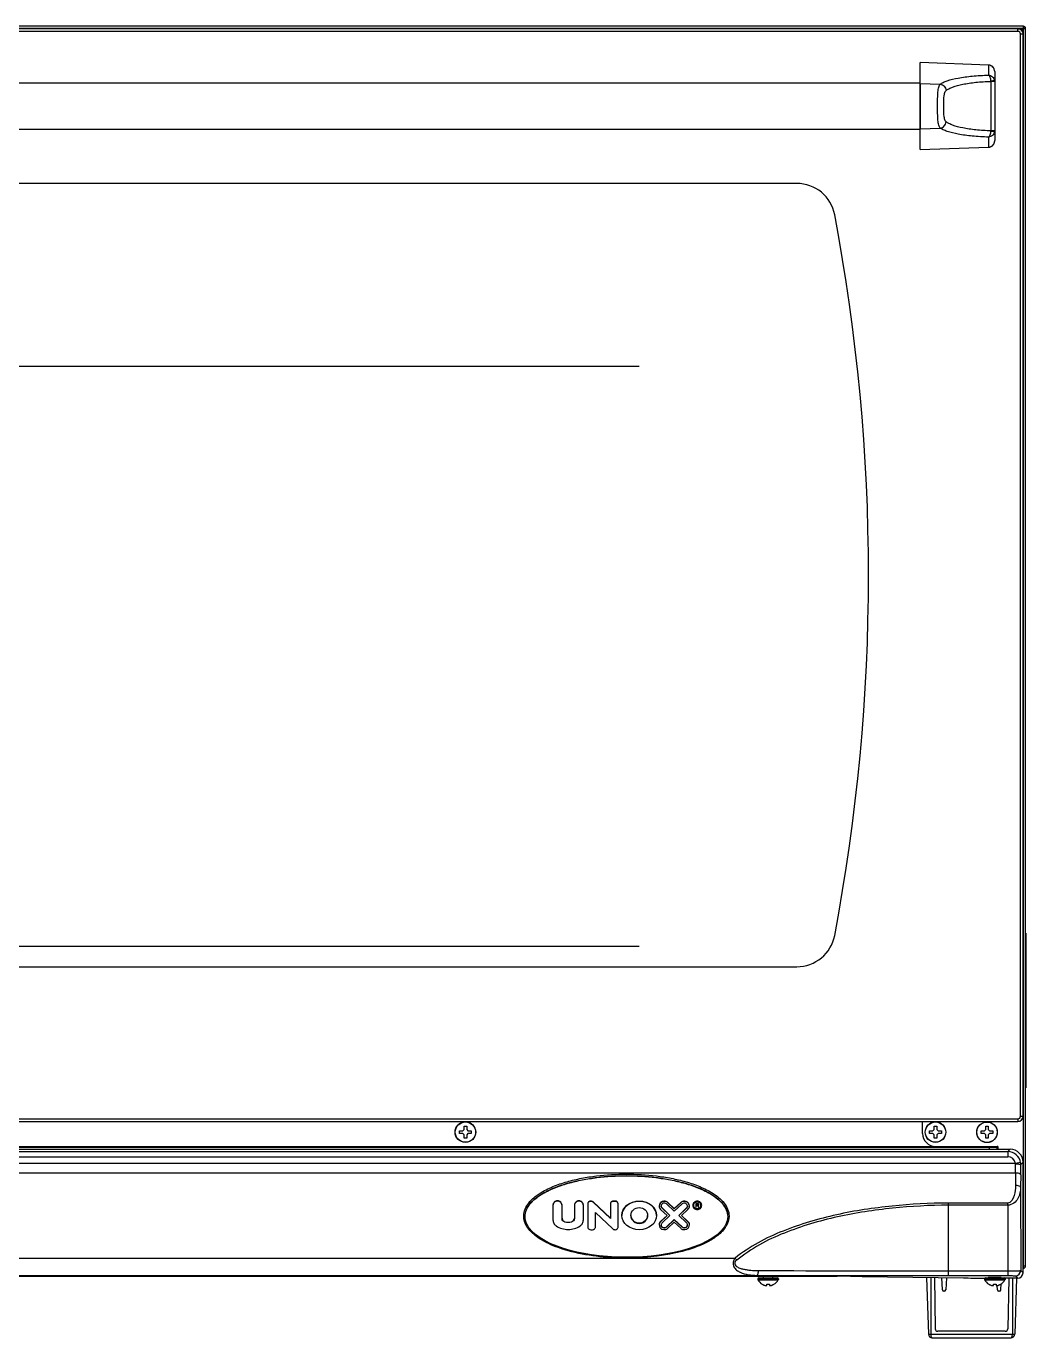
# Model space of a CAD drawing. Header units: millimetres. Extents: x 333 to 5627, y 435 to 3897.
# Drawn here: x 3590 to 3978, y 1954 to 2463 of the extents above; entities that cross this region are included whole.
import ezdxf

# ---------------------------------------------------------------- set-up
doc = ezdxf.new("R2010")
doc.units = ezdxf.units.MM
doc.header["$LTSCALE"] = 330
doc.layers.get('0').update_dxf_attribs({"linetype": 'CONTINUOUS'})
for name, color, linetype in [('02___PRT_ALL_AXES', 7, 'CONTINUOUS'), ('ASSI', 7, 'CONTINUOUS'), ('GEOM', 7, 'CONTINUOUS')]:
    doc.layers.add(name, color=color, linetype=linetype)

msp = doc.modelspace()

# ---------------------------------------------------------------- linework, layer by layer
at = {"color": 7, "linetype": 'Continuous'}
for p, q in [((3977.19, 2462.85), (3178.99, 2462.85)), ((3975.09, 2461.85), (3180.12, 2461.85)), ((3976.72, 2461.58), (3977.09, 2461.95)), ((3976.81, 2460.86), (3977.05, 2460.86)), ((3977.19, 2461.85), (3976.82, 2461.48)), ((3977.09, 2039.85), (3977.09, 2459.85)), ((3977.19, 2462.66), (3977.19, 2462.85)), ((3977.19, 2462.66), (3977.19, 2462.03)), ((3977.9, 2461.95), (3977.27, 2461.95)), ((3977.9, 2461.95), (3978.09, 2461.95)), ((3978.09, 1981.75), (3978.09, 2461.95)), ((3963.68, 2447.77), (3937.09, 2448.72)), ((3937.09, 2414.97), (3937.09, 2448.72)), ((3966.09, 2445.22), (3966.09, 2418.48)), ((3937.09, 2414.97), (3963.68, 2415.93)), ((3889.21, 2401.85), (3266.97, 2401.85)), ((3266.97, 2097.85), (3889.21, 2097.85)), ((3181.09, 2037.85), (3975.09, 2037.85)), ((3760.09, 2036), (3761.09, 2036)), ((3760.09, 2034.7), (3760.09, 2036)), ((3761.09, 2036), (3761.09, 2034.7)), ((3938.09, 2033.15), (3938.09, 2037.85)), ((3942.59, 2036), (3943.59, 2036)), ((3942.59, 2034.7), (3942.59, 2036)), ((3943.59, 2036), (3943.59, 2034.7)), ((3962.59, 2034.65), (3962.59, 2035.95)), ((3962.59, 2035.95), (3963.59, 2035.95)), ((3963.59, 2035.95), (3963.59, 2034.65)), ((3758.29, 2034.2), (3759.59, 2034.2)), ((3758.29, 2033.2), (3758.29, 2034.2)), ((3759.59, 2033.2), (3758.29, 2033.2)), ((3759.59, 2034.2), (3760.09, 2034.7)), ((3760.09, 2032.7), (3759.59, 2033.2)), ((3760.09, 2031.4), (3760.09, 2032.7)), ((3761.09, 2031.4), (3760.09, 2031.4)), ((3761.09, 2034.7), (3761.59, 2034.2)), ((3761.59, 2033.2), (3761.09, 2032.7)), ((3761.09, 2032.7), (3761.09, 2031.4)), ((3761.59, 2034.2), (3762.89, 2034.2)), ((3762.89, 2033.2), (3761.59, 2033.2)), ((3762.89, 2034.2), (3762.89, 2033.2)), ((3940.79, 2034.2), (3942.09, 2034.2)), ((3940.79, 2033.2), (3940.79, 2034.2)), ((3942.09, 2033.2), (3940.79, 2033.2)), ((3942.09, 2034.2), (3942.59, 2034.7)), ((3942.59, 2032.7), (3942.09, 2033.2)), ((3942.59, 2031.4), (3942.59, 2032.7)), ((3943.59, 2031.4), (3942.59, 2031.4)), ((3943.59, 2034.7), (3944.09, 2034.2)), ((3944.09, 2033.2), (3943.59, 2032.7)), ((3943.59, 2032.7), (3943.59, 2031.4)), ((3944.09, 2034.2), (3945.39, 2034.2)), ((3945.39, 2033.2), (3944.09, 2033.2)), ((3945.39, 2034.2), (3945.39, 2033.2)), ((3960.79, 2033.15), (3960.79, 2034.15)), ((3960.79, 2034.15), (3962.09, 2034.15)), ((3962.09, 2033.15), (3960.79, 2033.15)), ((3962.09, 2034.15), (3962.59, 2034.65)), ((3962.59, 2032.65), (3962.09, 2033.15)), ((3962.59, 2031.35), (3962.59, 2032.65)), ((3963.59, 2031.35), (3962.59, 2031.35)), ((3963.59, 2034.65), (3964.09, 2034.15)), ((3964.09, 2033.15), (3963.59, 2032.65)), ((3963.59, 2032.65), (3963.59, 2031.35)), ((3964.09, 2034.15), (3965.39, 2034.15)), ((3965.39, 2033.15), (3964.09, 2033.15)), ((3965.39, 2034.15), (3965.39, 2033.15)), ((3184.09, 2027.05), (3972.09, 2027.05)), ((3189.09, 2027.85), (3967.09, 2027.85)), ((3943.09, 2028.15), (3967.09, 2028.15)), ((3967.09, 2028.15), (3967.09, 2027.85)), ((3967.09, 2027.05), (3967.09, 2027.85)), ((3967.39, 2027.05), (3967.39, 2027.85)), ((3977.09, 1979.05), (3977.09, 2022.05)), ((3794.59, 2005.37), (3794.59, 1999.62)), ((3798.09, 2000.26), (3798.09, 2005.37)), ((3802.89, 2005.37), (3802.89, 2000.26)), ((3806.39, 1999.62), (3806.39, 2005.37)), ((3808.09, 2005.8), (3808.09, 1996.96)), ((3809.36, 2006.93), (3809.29, 2006.93)), ((3809.36, 2006.82), (3809.29, 2006.82)), ((3816.89, 2000.32), (3810.21, 2006.6)), ((3816.89, 2000.21), (3810.21, 2006.49)), ((3816.89, 2005.8), (3816.89, 2000.21)), ((3818.69, 2006.93), (3818.09, 2006.93)), ((3818.69, 2006.82), (3818.09, 2006.82)), ((3819.89, 1996.96), (3819.89, 2005.8)), ((3838.64, 2005.84), (3841.69, 2002.98)), ((3841.69, 2004.04), (3839.2, 2006.37)), ((3841.69, 2003.94), (3839.2, 2006.27)), ((3844.17, 2006.37), (3841.69, 2004.04)), ((3844.17, 2006.27), (3841.69, 2003.94)), ((3841.69, 2002.98), (3844.74, 2005.84)), ((3850.79, 2006.03), (3849.99, 2006.03)), ((3849.99, 2006.03), (3849.99, 2004.53)), ((3850.79, 2006), (3849.99, 2006)), ((3850.19, 2005.87), (3850.82, 2005.87)), ((3850.19, 2005.36), (3850.19, 2005.87)), ((3850.82, 2005.39), (3850.19, 2005.39)), ((3850.82, 2005.36), (3850.19, 2005.36)), ((3850.95, 2006), (3850.79, 2006.03)), ((3850.79, 2006.03), (3850.79, 2006)), ((3850.95, 2005.97), (3850.79, 2006)), ((3850.82, 2005.87), (3850.92, 2005.84)), ((3850.92, 2005.42), (3850.82, 2005.39)), ((3850.82, 2005.39), (3850.82, 2005.36)), ((3850.92, 2005.39), (3850.82, 2005.36)), ((3850.92, 2005.84), (3850.99, 2005.78)), ((3850.99, 2005.49), (3850.92, 2005.42)), ((3850.99, 2005.45), (3850.92, 2005.39)), ((3850.92, 2005.42), (3850.92, 2005.39)), ((3851.09, 2005.9), (3850.95, 2006)), ((3850.95, 2006), (3850.95, 2005.97)), ((3851.09, 2005.87), (3850.95, 2005.97)), ((3850.95, 2005.26), (3851.09, 2005.33)), ((3850.99, 2005.78), (3851.02, 2005.68)), ((3851.02, 2005.58), (3850.99, 2005.49)), ((3851.02, 2005.55), (3850.99, 2005.45)), ((3850.99, 2005.49), (3850.99, 2005.45)), ((3851.02, 2005.68), (3851.02, 2005.55)), ((3851.19, 2005.78), (3851.09, 2005.9)), ((3851.09, 2005.9), (3851.09, 2005.87)), ((3851.19, 2005.74), (3851.09, 2005.87)), ((3851.09, 2005.33), (3851.19, 2005.46)), ((3851.22, 2005.68), (3851.19, 2005.78)), ((3851.19, 2005.78), (3851.19, 2005.74)), ((3851.22, 2005.65), (3851.19, 2005.74)), ((3851.19, 2005.46), (3851.22, 2005.55)), ((3851.22, 2005.55), (3851.22, 2005.68)), ((3811.09, 2002.45), (3817.77, 1996.17)), ((3811.09, 1996.96), (3811.09, 2002.45)), ((3836.37, 2003.72), (3838.86, 2001.38)), ((3838.86, 2001.38), (3836.37, 1999.05)), ((3838.86, 2001.28), (3836.37, 1998.94)), ((3839.99, 2001.38), (3836.94, 2004.25)), ((3839.94, 2001.33), (3836.94, 2004.15)), ((3836.94, 1998.51), (3839.99, 2001.38)), ((3838.86, 2001.38), (3838.86, 2001.28)), ((3841.69, 2004.04), (3841.69, 2003.94)), ((3846.44, 2004.25), (3843.39, 2001.38)), ((3843.39, 2001.38), (3846.44, 1998.51)), ((3846.44, 2004.15), (3843.44, 2001.33)), ((3844.52, 2001.38), (3847, 2003.72)), ((3847, 1999.05), (3844.52, 2001.38)), ((3844.52, 2001.38), (3844.52, 2001.28)), ((3847, 1998.94), (3844.52, 2001.28)), ((3849.99, 2004.53), (3850.19, 2004.53)), ((3850.19, 2005.2), (3850.75, 2005.2)), ((3850.19, 2004.53), (3850.19, 2005.2)), ((3850.75, 2005.2), (3851.02, 2004.53)), ((3851.25, 2004.53), (3850.95, 2005.26)), ((3850.95, 2005.26), (3850.95, 2005.23)), ((3851.24, 2004.53), (3850.95, 2005.23)), ((3851.02, 2004.53), (3851.25, 2004.53)), ((3809.29, 1995.84), (3809.89, 1995.84)), ((3818.62, 1995.84), (3818.69, 1995.84)), ((3841.69, 1999.79), (3838.64, 1996.92)), ((3841.69, 1999.68), (3838.64, 1996.82)), ((3839.2, 1996.39), (3841.69, 1998.72)), ((3844.74, 1996.92), (3841.69, 1999.79)), ((3841.69, 1999.79), (3841.69, 1999.68)), ((3844.74, 1996.82), (3841.69, 1999.68)), ((3841.69, 1998.72), (3844.17, 1996.39)), ((3976.19, 1979.95), (3977.09, 1979.05)), ((3977.09, 1981.75), (3977.19, 1981.75)), ((3977.19, 1981.65), (3977.09, 1981.65)), ((3977.19, 1980.85), (3977.09, 1980.85)), ((3977.19, 1981.75), (3978.09, 1981.75)), ((3977.19, 1980.85), (3977.19, 1981.65)), ((3579.69, 1977.75), (3876.49, 1977.75)), ((3879.69, 1977.75), (3904.96, 1977.75)), ((3914.6, 1977.68), (3953.91, 1977.11)), ((3939.58, 1977.32), (3940.35, 1955.35)), ((3942.64, 1977.27), (3942.99, 1957.39)), ((3945.75, 1972.48), (3945.5, 1977.23)), ((3947.3, 1977.21), (3947.05, 1972.48)), ((3968.43, 1972.48), (3968.55, 1974.78)), ((3975.09, 1977.05), (3969.93, 1977.05)), ((3971.53, 1977.05), (3971.19, 1957.39)), ((3974.59, 1977.05), (3973.83, 1955.35)), ((3875.79, 1974.67), (3875.79, 1974.7)), ((3877.59, 1974.15), (3877.59, 1974.7)), ((3878.59, 1974.7), (3878.59, 1974.15)), ((3880.39, 1974.7), (3880.39, 1974.67)), ((3946.55, 1972), (3946.25, 1972)), ((3963.79, 1974.67), (3963.79, 1974.7)), ((3965.59, 1974.15), (3965.59, 1974.7)), ((3966.59, 1974.7), (3966.59, 1974.15)), ((3967.12, 1972.48), (3967.04, 1974.15)), ((3967.93, 1972), (3967.63, 1972)), ((3968.39, 1974.7), (3968.39, 1974.67)), ((3970.18, 1956.41), (3943.99, 1956.41)), ((3941.85, 1953.89), (3972.32, 1953.89))]:
    msp.add_line(p, q, dxfattribs=at)
at = {"color": 9, "linetype": 'Continuous'}
for p, q in [((3977.09, 2461.95), (3179.09, 2461.95)), ((3975.09, 2460.85), (3181.09, 2460.85)), ((3975.09, 2460.85), (3975.09, 2461.85)), ((3976.09, 2459.85), (3977.09, 2459.85)), ((3976.09, 2039.85), (3976.09, 2459.85)), ((3977.19, 1981.75), (3977.19, 2461.85)), ((3963.68, 2447.76), (3937.09, 2448.71)), ((3963.68, 2447.76), (3963.68, 2447.77)), ((3963.68, 2447.76), (3963.68, 2443.88)), ((3937.09, 2440.62), (3944.89, 2440.36)), ((3966.09, 2441.36), (3964.61, 2441.36)), ((3964.61, 2441.36), (3964.61, 2422.34)), ((3937.09, 2423.07), (3944.89, 2423.34)), ((3963.68, 2419.81), (3963.68, 2415.94)), ((3964.61, 2422.34), (3966.09, 2422.34)), ((3937.09, 2414.99), (3963.68, 2415.94)), ((3963.68, 2415.94), (3963.68, 2415.93)), ((3181.09, 2038.85), (3975.09, 2038.85)), ((3975.09, 2038.85), (3975.09, 2037.85)), ((3976.09, 2039.85), (3977.09, 2039.85)), ((3967.09, 2027.95), (3189.09, 2027.95)), ((3964.09, 2027.05), (3964.09, 2027.85)), ((3972.09, 2027.05), (3971.19, 2026.15)), ((3971.19, 2026.15), (3971.19, 2024.15)), ((3976.14, 2021.85), (3974.16, 2021.57)), ((3977.09, 2022.05), (3976.19, 2021.15)), ((3974.18, 2017.81), (3974.15, 2012.97)), ((3976.18, 2017.13), (3976.15, 2012.28)), ((3976.15, 2012.28), (3976.19, 1979.95)), ((3809.29, 2006.93), (3809.29, 2006.82)), ((3809.36, 2006.93), (3809.36, 2006.82)), ((3810.21, 2006.6), (3810.21, 2006.49)), ((3818.09, 2006.93), (3818.09, 2006.82)), ((3818.69, 2006.93), (3818.69, 2006.82)), ((3839.2, 2006.37), (3839.2, 2006.27)), ((3844.17, 2006.37), (3844.17, 2006.27)), ((3971.15, 2006.16), (3948.09, 2006.16)), ((3948.09, 1978), (3948.09, 2006.16)), ((3971.15, 2005.33), (3948.09, 2005.33)), ((3971.15, 2005.33), (3971.15, 2006.16)), ((3971.15, 2005.33), (3971.19, 1979.86)), ((3836.94, 2004.25), (3836.94, 2004.15)), ((3846.44, 2004.25), (3846.44, 2004.15)), ((3799.2, 1998.9), (3799.2, 1998.8)), ((3801.77, 1998.9), (3801.77, 1998.8)), ((3836.37, 1999.05), (3836.37, 1998.94)), ((3838.64, 1996.92), (3838.64, 1996.82)), ((3844.74, 1996.92), (3844.74, 1996.82)), ((3847, 1999.05), (3847, 1998.94)), ((3948.09, 1979.86), (3971.19, 1979.86)), ((3971.19, 1979.86), (3971.19, 1978)), ((3282.4, 1978.12), (3873.78, 1978.12)), ((3941.24, 1977.29), (3941.24, 1955.35)), ((3948.09, 1978), (3971.19, 1978)), ((3972.93, 1977.05), (3972.93, 1955.35)), ((3974.19, 1977.95), (3975.09, 1977.05)), ((3940.35, 1955.35), (3973.83, 1955.35))]:
    msp.add_line(p, q, dxfattribs=at)
at = {"color": 2, "linetype": 'Continuous'}
for p, q in [((3328.09, 2330.89), (3828.09, 2330.89)), ((3328.09, 2105.89), (3828.09, 2105.89))]:
    msp.add_line(p, q, dxfattribs=at)
at = {"color": 7, "linetype": 'Continuous'}
for points in [[(3966.09, 2445.22), (3966.04, 2445.69), (3965.87, 2446.26), (3965.57, 2446.77), (3965.17, 2447.2), (3964.68, 2447.52), (3964.13, 2447.71), (3963.68, 2447.77)], [(3963.68, 2415.93), (3964.12, 2415.98), (3964.67, 2416.17), (3965.16, 2416.49), (3965.56, 2416.91), (3965.87, 2417.42), (3966.04, 2417.99), (3966.09, 2418.48)]]:
    msp.add_lwpolyline(points, dxfattribs=at)
for centre, radius, start, end in [((3975.09, 2459.85), 2, 0, 90), ((3977.19, 2461.95), 0.9, 0, 90), ((3977.19, 2461.95), 0.1, 0, 90), ((3889.21, 2386.85), 15, 10.7424, 90), ((3167.09, 2249.85), 750, 349.25755, 10.74245), ((3889.21, 2112.85), 15, 270, 349.2576), ((3975.09, 2039.85), 2, 270, 360), ((3943.09, 2033.15), 5, 180, 270), ((3967.09, 2027.85), 0.3, 0, 90), ((3977.19, 1981.75), 0.9, 270, 360), ((3977.19, 1981.75), 0.1, 270, 360), ((3878.29, 1978.77), 4.8, 210.3012, 238.6273), ((3877.89, 1978.77), 4.8, 301.3727, 329.6988), ((3966.29, 1978.77), 4.8, 210.3012, 238.6273), ((3965.89, 1978.77), 4.8, 301.3727, 329.6988), ((3878.27, 1978.75), 4.75, 238.4659, 241.0313), ((3878.27, 1978.75), 4.75, 241.0316, 241.9926), ((3878.27, 1978.75), 4.75, 241.9926, 243.3187), ((3878.27, 1978.75), 4.74, 243.3188, 244.4598), ((3878.27, 1978.74), 4.74, 244.4598, 245.4278), ((3878.27, 1978.74), 4.73, 245.4278, 246.6825), ((3878.26, 1978.73), 4.73, 246.6826, 247.4526), ((3878.26, 1978.73), 4.72, 247.4524, 248.9975), ((3878.26, 1978.72), 4.72, 248.9977, 249.4819), ((3878.25, 1978.71), 4.7, 249.4813, 251.5344), ((3878.25, 1978.69), 4.68, 251.535, 252.6227), ((3878.24, 1978.67), 4.67, 252.6228, 253.6051), ((3878.23, 1978.64), 4.64, 253.6036, 255.6824), ((3877.34, 1976.14), 2.01, 262.7259, 264.7415), ((3877.34, 1976.12), 1.98, 264.7442, 265.3991), ((3877.34, 1976.11), 1.97, 265.3984, 266.7833), ((3877.34, 1976.1), 1.96, 266.7841, 267.6235), ((3877.34, 1976.09), 1.96, 267.6234, 268.8455), ((3877.34, 1976.09), 1.95, 268.8459, 270.9258), ((3877.34, 1976.09), 1.95, 270.9261, 271.9964), ((3877.34, 1976.1), 1.96, 271.9964, 273.0228), ((3877.34, 1976.11), 1.97, 273.0233, 274.286), ((3877.34, 1976.12), 1.98, 274.2856, 275.1372), ((3877.33, 1976.14), 2.01, 275.1401, 277.2744), ((3878.09, 1978.46), 3.79, 262.4006, 267.4511), ((3878.09, 1978.44), 3.77, 267.455, 270), ((3878.09, 1978.44), 3.77, 270, 272.545), ((3878.09, 1978.46), 3.79, 272.5489, 277.5994), ((3878.84, 1976.14), 2.01, 262.7256, 264.8598), ((3878.84, 1976.12), 1.98, 264.8627, 265.7144), ((3878.84, 1976.11), 1.97, 265.714, 266.9766), ((3878.84, 1976.09), 1.96, 266.9771, 268.0037), ((3878.84, 1976.09), 1.95, 268.0037, 269.0738), ((3878.84, 1976.09), 1.95, 269.0741, 270.1995), ((3878.84, 1976.09), 1.95, 270.1995, 271.1541), ((3878.84, 1976.09), 1.95, 271.1545, 272.3767), ((3878.84, 1976.1), 1.96, 272.3765, 273.2159), ((3878.84, 1976.11), 1.97, 273.2167, 274.6016), ((3878.84, 1976.12), 1.98, 274.6009, 275.2558), ((3878.83, 1976.14), 2.01, 275.2585, 277.2741), ((3877.94, 1978.64), 4.64, 284.3176, 286.3964), ((3877.93, 1978.67), 4.67, 286.3949, 287.3772), ((3877.93, 1978.69), 4.68, 287.3773, 288.465), ((3877.92, 1978.71), 4.7, 288.4656, 290.5187), ((3877.92, 1978.72), 4.72, 290.5181, 291.0023), ((3877.92, 1978.73), 4.72, 291.0025, 292.5476), ((3877.91, 1978.73), 4.73, 292.5474, 293.3174), ((3877.91, 1978.74), 4.73, 293.3175, 294.5722), ((3877.91, 1978.74), 4.74, 294.5722, 295.5402), ((3877.91, 1978.75), 4.74, 295.5402, 296.6812), ((3877.91, 1978.75), 4.75, 296.6813, 298.0074), ((3877.9, 1978.75), 4.75, 298.0074, 298.9684), ((3877.9, 1978.75), 4.75, 298.9687, 301.5341), ((3946.25, 1972.5), 0.503, 183, 270), ((3946.55, 1972.5), 0.503, 270, 357), ((3966.27, 1978.75), 4.75, 238.4659, 241.0313), ((3966.27, 1978.75), 4.75, 241.0316, 241.9926), ((3966.27, 1978.75), 4.75, 241.9926, 243.3187), ((3966.27, 1978.75), 4.74, 243.3188, 244.4598), ((3966.27, 1978.74), 4.74, 244.4598, 245.4278), ((3966.27, 1978.74), 4.73, 245.4278, 246.6825), ((3966.26, 1978.73), 4.73, 246.6826, 247.4526), ((3966.26, 1978.73), 4.72, 247.4524, 248.9975), ((3966.26, 1978.72), 4.72, 248.9977, 249.4819), ((3966.25, 1978.71), 4.7, 249.4813, 251.5344), ((3966.25, 1978.69), 4.68, 251.535, 252.6227), ((3966.24, 1978.67), 4.67, 252.6228, 253.6051), ((3966.23, 1978.64), 4.64, 253.6036, 255.6824), ((3965.34, 1976.14), 2.01, 262.7259, 264.7415), ((3965.34, 1976.12), 1.98, 264.7442, 265.3991), ((3965.34, 1976.11), 1.97, 265.3984, 266.7833), ((3965.34, 1976.1), 1.96, 266.7841, 267.6235), ((3965.34, 1976.09), 1.96, 267.6234, 268.8455), ((3965.34, 1976.09), 1.95, 268.8459, 270.9258), ((3965.34, 1976.09), 1.95, 270.9261, 271.9964), ((3965.34, 1976.1), 1.96, 271.9964, 273.0228), ((3965.34, 1976.11), 1.97, 273.0233, 274.286), ((3965.34, 1976.12), 1.98, 274.2856, 275.1372), ((3965.33, 1976.14), 2.01, 275.1401, 277.2744), ((3966.09, 1978.46), 3.79, 262.4006, 267.4511), ((3966.09, 1978.44), 3.77, 267.455, 270), ((3966.09, 1978.44), 3.77, 270, 272.545), ((3966.09, 1978.46), 3.79, 272.5489, 277.5994), ((3966.84, 1976.14), 2.01, 262.7256, 264.8598), ((3966.84, 1976.12), 1.98, 264.8627, 265.7144), ((3966.84, 1976.11), 1.97, 265.714, 266.9766), ((3966.84, 1976.09), 1.96, 266.9771, 268.0037), ((3966.84, 1976.09), 1.95, 268.0037, 269.0738), ((3966.84, 1976.09), 1.95, 269.0741, 270.1995), ((3966.84, 1976.09), 1.95, 270.1995, 271.1541), ((3966.84, 1976.09), 1.95, 271.1545, 272.3767), ((3966.84, 1976.1), 1.96, 272.3765, 273.2159), ((3966.84, 1976.11), 1.97, 273.2167, 274.6016), ((3966.84, 1976.12), 1.98, 274.6009, 275.2558), ((3966.83, 1976.14), 2.01, 275.2585, 277.2741), ((3965.94, 1978.64), 4.64, 284.3176, 286.3964), ((3967.63, 1972.5), 0.503, 183, 270), ((3965.93, 1978.67), 4.67, 286.3949, 287.3772), ((3965.93, 1978.69), 4.68, 287.3773, 288.465), ((3965.92, 1978.71), 4.7, 288.4656, 290.5187), ((3965.92, 1978.72), 4.72, 290.5181, 291.0023), ((3965.92, 1978.73), 4.72, 291.0025, 292.5476), ((3965.91, 1978.73), 4.73, 292.5474, 293.3174), ((3965.91, 1978.74), 4.73, 293.3175, 294.5722), ((3965.91, 1978.74), 4.74, 294.5722, 295.5402), ((3967.93, 1972.5), 0.503, 270, 357), ((3965.91, 1978.75), 4.74, 295.5402, 296.6812), ((3965.91, 1978.75), 4.75, 296.6813, 298.0074), ((3965.9, 1978.75), 4.75, 298.0074, 298.9684), ((3965.9, 1978.75), 4.75, 298.9687, 301.5341), ((3941.85, 1955.4), 1.51, 182, 270), ((3943.99, 1957.41), 1.01, 181, 270), ((3970.18, 1957.41), 1.01, 270, 359), ((3972.32, 1955.4), 1.51, 270, 358)]:
    msp.add_arc(centre, radius, start, end, dxfattribs=at)
at = {"color": 9, "linetype": 'Continuous'}
for centre, radius, start, end in [((3975.09, 2459.85), 1, 0, 90), ((3964.05, 2441.36), 0.559, 359.9938, 9.9738), ((3963.66, 2441.36), 2.43, 0.0102, 11.1133), ((3964.05, 2422.34), 0.559, 350.027, 0.0055), ((3963.52, 2418.48), 2.57, 336.2852, 348.6239), ((3963.66, 2422.34), 2.43, 348.8872, 359.9894), ((3963.5, 2418.48), 2.59, 348.6516, 359.9813), ((3963.59, 2418.41), 2.47, 272.0603, 285.8322), ((3963.59, 2418.41), 2.47, 285.8552, 289.099), ((3963.58, 2418.43), 2.49, 289.121, 300.8907), ((3963.58, 2418.43), 2.49, 300.9006, 305.4705), ((3963.57, 2418.44), 2.51, 305.4765, 312.2121), ((3963.56, 2418.45), 2.52, 312.2168, 317.533), ((3963.55, 2418.46), 2.53, 317.5348, 324.0497), ((3963.54, 2418.47), 2.55, 324.0612, 331.0116), ((3963.53, 2418.47), 2.56, 331.009, 336.2615), ((3975.09, 2039.85), 1, 270, 360), ((3971.19, 2021.15), 5, 8.1024, 89.9938), ((3971.19, 2021.15), 3, 8.0952, 90.0029), ((3972.04, 2021.22), 2.15, 359.9755, 9.5451), ((3481.17, 2021.48), 493.02, 359.5739, 359.9696), ((3971.2, 2021.15), 4.99, 359.991, 8.0978), ((3287.41, 2021.46), 688.78, 359.63949, 359.97419), ((3858.43, 1978.96), 9.02, 34.0414, 40.6224), ((3938.95, 19334.55), 17354.69, 269.786414, 270.030172), ((3974.18, 1979.95), 2, 270.0275, 359.9725), ((3939.1, 19691.76), 17713.76, 269.788701, 270.029064)]:
    msp.add_arc(centre, radius, start, end, dxfattribs=at)
at = {"color": 7, "linetype": 'Continuous'}
for centre, major_axis, ratio, start_param, end_param in [((3972.09, 2022.05), (3.54, 3.54), 0.999695, -0.785246, 0.785246), ((3828.09, 2001.28), (6.75, 0), 0.821361, 0.00912, 3.13249), ((3828.09, 2001.28), (3.25, 0), 0.939693, -3.141593, 0), ((3904.96, 1977.48), (15, 0), 0.017455, 0.872665, 1.570796), ((3963.55, 1977.31), (15, 0), 0.017455, 4.014257, 4.625122), ((3975.09, 1979.05), (1.41, -1.41), 0.999695, -0.785246, 0.785246)]:
    msp.add_ellipse(centre, major_axis=major_axis, ratio=ratio, start_param=start_param, end_param=end_param, dxfattribs=at)
for major_axis, ratio in [((6.75, 0), 0.821361), ((3.25, 0), 0.939693)]:
    msp.add_ellipse((3828.09, 2001.38), major_axis=major_axis, ratio=ratio, dxfattribs=at)
for points, knots in [([(3977.19, 2462.66), (3977.18, 2462.61), (3977.14, 2462.37), (3977.11, 2462.14), (3977.09, 2461.95)], [0, 0, 0, 0, 0.202336, 1, 1, 1, 1]), ([(3977.9, 2461.95), (3977.85, 2461.94), (3977.61, 2461.9), (3977.38, 2461.87), (3977.19, 2461.85)], [0, 0, 0, 0, 0.202336, 1, 1, 1, 1]), ([(3798.09, 2005.37), (3798.09, 2005.59), (3797.99, 2006.03), (3797.47, 2006.76), (3796.34, 2007.2), (3795.2, 2006.76), (3794.68, 2006.03), (3794.59, 2005.59), (3794.59, 2005.37)], [0, 0, 0, 0, 0.122491, 0.247145, 0.5, 0.752855, 0.877509, 1, 1, 1, 1]), ([(3798.09, 2005.27), (3798.09, 2005.49), (3797.99, 2005.92), (3797.47, 2006.65), (3796.34, 2007.09), (3795.2, 2006.65), (3794.68, 2005.92), (3794.59, 2005.49), (3794.59, 2005.27)], [0, 0, 0, 0, 0.122493, 0.247145, 0.5, 0.752855, 0.877507, 1, 1, 1, 1]), ([(3806.39, 2005.37), (3806.39, 2005.59), (3806.29, 2006.03), (3805.77, 2006.76), (3804.64, 2007.2), (3803.5, 2006.76), (3802.98, 2006.03), (3802.89, 2005.59), (3802.89, 2005.37)], [0, 0, 0, 0, 0.122491, 0.247145, 0.5, 0.752855, 0.877509, 1, 1, 1, 1]), ([(3806.39, 2005.27), (3806.39, 2005.49), (3806.29, 2005.92), (3805.77, 2006.65), (3804.64, 2007.09), (3803.5, 2006.65), (3802.98, 2005.92), (3802.89, 2005.49), (3802.89, 2005.27)], [0, 0, 0, 0, 0.122493, 0.247145, 0.5, 0.752855, 0.877507, 1, 1, 1, 1]), ([(3809.29, 2006.93), (3808.98, 2006.93), (3808.51, 2006.74), (3808.15, 2006.25), (3808.09, 2005.94), (3808.09, 2005.8)], [0, 0, 0, 0, 0.505711, 0.755014, 1, 1, 1, 1]), ([(3809.29, 2006.82), (3808.98, 2006.82), (3808.51, 2006.64), (3808.15, 2006.14), (3808.09, 2005.84), (3808.09, 2005.7)], [0, 0, 0, 0, 0.505711, 0.755003, 1, 1, 1, 1]), ([(3810.21, 2006.6), (3810.04, 2006.75), (3809.74, 2006.9), (3809.44, 2006.93), (3809.36, 2006.93)], [0, 0, 0, 0, 0.745188, 1, 1, 1, 1]), ([(3810.21, 2006.49), (3810.04, 2006.65), (3809.74, 2006.8), (3809.44, 2006.82), (3809.36, 2006.82)], [0, 0, 0, 0, 0.745259, 1, 1, 1, 1]), ([(3818.09, 2006.93), (3817.78, 2006.93), (3817.31, 2006.74), (3816.95, 2006.25), (3816.89, 2005.94), (3816.89, 2005.8)], [0, 0, 0, 0, 0.505711, 0.755014, 1, 1, 1, 1]), ([(3818.09, 2006.82), (3817.78, 2006.82), (3817.31, 2006.64), (3816.95, 2006.14), (3816.89, 2005.84), (3816.89, 2005.7)], [0, 0, 0, 0, 0.505711, 0.755003, 1, 1, 1, 1]), ([(3819.89, 2005.8), (3819.89, 2005.94), (3819.82, 2006.25), (3819.47, 2006.74), (3818.99, 2006.93), (3818.69, 2006.93)], [0, 0, 0, 0, 0.244986, 0.494289, 1, 1, 1, 1]), ([(3819.89, 2005.7), (3819.89, 2005.84), (3819.82, 2006.14), (3819.47, 2006.64), (3818.99, 2006.82), (3818.69, 2006.82)], [0, 0, 0, 0, 0.244997, 0.494289, 1, 1, 1, 1]), ([(3839.2, 2006.37), (3838.92, 2006.64), (3838.19, 2007), (3836.99, 2006.89), (3836.04, 2006.17), (3835.79, 2005.41), (3835.79, 2005.05)], [0, 0, 0, 0, 0.252573, 0.50835, 0.758174, 1, 1, 1, 1]), ([(3839.2, 2006.27), (3838.93, 2006.53), (3838.21, 2006.89), (3837.04, 2006.8), (3836.08, 2006.12), (3835.81, 2005.38), (3835.79, 2005.02)], [0, 0, 0, 0, 0.252321, 0.507955, 0.758, 1, 1, 1, 1]), ([(3838.64, 2005.84), (3838.47, 2006), (3838.03, 2006.22), (3837.31, 2006.15), (3836.74, 2005.72), (3836.59, 2005.27), (3836.59, 2005.05)], [0, 0, 0, 0, 0.252572, 0.50835, 0.758175, 1, 1, 1, 1]), ([(3847.59, 2005.05), (3847.59, 2005.41), (3847.34, 2006.17), (3846.38, 2006.89), (3845.19, 2007), (3844.45, 2006.64), (3844.17, 2006.37)], [0, 0, 0, 0, 0.241826, 0.49165, 0.747427, 1, 1, 1, 1]), ([(3847.59, 2005.02), (3847.57, 2005.38), (3847.3, 2006.12), (3846.34, 2006.8), (3845.16, 2006.89), (3844.45, 2006.53), (3844.17, 2006.27)], [0, 0, 0, 0, 0.242, 0.492045, 0.747679, 1, 1, 1, 1]), ([(3846.79, 2005.05), (3846.79, 2005.27), (3846.64, 2005.72), (3846.07, 2006.15), (3845.35, 2006.22), (3844.91, 2006), (3844.74, 2005.84)], [0, 0, 0, 0, 0.241825, 0.49165, 0.747428, 1, 1, 1, 1]), ([(3852.34, 2005.28), (3852.34, 2005.5), (3852.24, 2005.93), (3851.72, 2006.66), (3850.59, 2007.1), (3849.45, 2006.66), (3848.93, 2005.93), (3848.84, 2005.5), (3848.84, 2005.28)], [0, 0, 0, 0, 0.122491, 0.247145, 0.5, 0.752855, 0.877509, 1, 1, 1, 1]), ([(3852.34, 2005.26), (3852.34, 2005.48), (3852.24, 2005.91), (3851.72, 2006.63), (3850.59, 2007.07), (3849.46, 2006.63), (3848.94, 2005.91), (3848.84, 2005.48), (3848.84, 2005.26)], [0, 0, 0, 0, 0.122485, 0.247141, 0.5, 0.752859, 0.877515, 1, 1, 1, 1]), ([(3852.04, 2005.28), (3852.04, 2005.46), (3851.96, 2005.82), (3851.53, 2006.43), (3850.59, 2006.79), (3849.65, 2006.43), (3849.22, 2005.82), (3849.14, 2005.46), (3849.14, 2005.28)], [0, 0, 0, 0, 0.122493, 0.247145, 0.5, 0.752855, 0.877507, 1, 1, 1, 1]), ([(3798.09, 2000.26), (3798.09, 1999.96), (3798.32, 1999.32), (3798.9, 1998.98), (3799.2, 1998.9)], [0, 0, 0, 0, 0.490733, 1, 1, 1, 1]), ([(3801.77, 1998.9), (3802.08, 1998.98), (3802.66, 1999.32), (3802.89, 1999.96), (3802.89, 2000.26)], [0, 0, 0, 0, 0.509267, 1, 1, 1, 1]), ([(3835.79, 2005.05), (3835.79, 2004.8), (3835.89, 2004.3), (3836.19, 2003.89), (3836.37, 2003.72)], [0, 0, 0, 0, 0.495619, 1, 1, 1, 1]), ([(3836.59, 2005.05), (3836.59, 2004.9), (3836.65, 2004.6), (3836.83, 2004.35), (3836.94, 2004.25)], [0, 0, 0, 0, 0.495606, 1, 1, 1, 1]), ([(3836.94, 2004.15), (3836.83, 2004.25), (3836.65, 2004.5), (3836.59, 2004.8), (3836.59, 2004.94)], [0, 0, 0, 0, 0.504404, 1, 1, 1, 1]), ([(3846.44, 2004.25), (3846.55, 2004.35), (3846.72, 2004.6), (3846.79, 2004.9), (3846.79, 2005.05)], [0, 0, 0, 0, 0.504394, 1, 1, 1, 1]), ([(3846.79, 2004.94), (3846.79, 2004.8), (3846.72, 2004.5), (3846.55, 2004.25), (3846.44, 2004.15)], [0, 0, 0, 0, 0.495596, 1, 1, 1, 1]), ([(3847, 2003.72), (3847.18, 2003.89), (3847.48, 2004.3), (3847.59, 2004.8), (3847.59, 2005.05)], [0, 0, 0, 0, 0.504381, 1, 1, 1, 1]), ([(3848.84, 2005.28), (3848.84, 2005.07), (3848.93, 2004.63), (3849.45, 2003.9), (3850.59, 2003.46), (3851.72, 2003.9), (3852.24, 2004.63), (3852.34, 2005.07), (3852.34, 2005.28)], [0, 0, 0, 0, 0.122491, 0.247145, 0.5, 0.752855, 0.877509, 1, 1, 1, 1]), ([(3849.14, 2005.28), (3849.14, 2005.1), (3849.22, 2004.74), (3849.65, 2004.14), (3850.59, 2003.77), (3851.53, 2004.14), (3851.96, 2004.74), (3852.04, 2005.1), (3852.04, 2005.28)], [0, 0, 0, 0, 0.122493, 0.247145, 0.5, 0.752855, 0.877507, 1, 1, 1, 1]), ([(3852.04, 2005.25), (3852.04, 2005.07), (3851.96, 2004.71), (3851.53, 2004.1), (3850.59, 2003.74), (3849.65, 2004.1), (3849.22, 2004.71), (3849.14, 2005.07), (3849.14, 2005.25)], [0, 0, 0, 0, 0.122496, 0.247145, 0.5, 0.752855, 0.877504, 1, 1, 1, 1]), ([(3794.59, 1999.62), (3794.59, 1999.18), (3794.83, 1998.26), (3795.47, 1997.58), (3795.85, 1997.32)], [0, 0, 0, 0, 0.49401, 1, 1, 1, 1]), ([(3795.85, 1997.32), (3796.52, 1996.87), (3798.03, 1996.17), (3800.49, 1995.81), (3802.95, 1996.17), (3804.45, 1996.87), (3805.13, 1997.32)], [0, 0, 0, 0, 0.248691, 0.5, 0.751309, 1, 1, 1, 1]), ([(3799.2, 1998.8), (3798.9, 1998.87), (3798.32, 1999.22), (3798.09, 1999.85), (3798.09, 2000.16)], [0, 0, 0, 0, 0.509267, 1, 1, 1, 1]), ([(3802.89, 2000.16), (3802.89, 1999.85), (3802.66, 1999.22), (3802.08, 1998.87), (3801.77, 1998.8)], [0, 0, 0, 0, 0.490733, 1, 1, 1, 1]), ([(3805.13, 1997.32), (3805.51, 1997.58), (3806.15, 1998.26), (3806.39, 1999.18), (3806.39, 1999.62)], [0, 0, 0, 0, 0.50599, 1, 1, 1, 1]), ([(3808.09, 1996.96), (3808.09, 1996.82), (3808.15, 1996.52), (3808.51, 1996.02), (3808.98, 1995.84), (3809.29, 1995.84)], [0, 0, 0, 0, 0.244986, 0.494289, 1, 1, 1, 1]), ([(3809.89, 1995.84), (3810.19, 1995.84), (3810.67, 1996.02), (3811.02, 1996.52), (3811.09, 1996.82), (3811.09, 1996.96)], [0, 0, 0, 0, 0.505711, 0.755014, 1, 1, 1, 1]), ([(3817.77, 1996.17), (3817.94, 1996.01), (3818.23, 1995.86), (3818.54, 1995.84), (3818.62, 1995.84)], [0, 0, 0, 0, 0.745188, 1, 1, 1, 1]), ([(3818.69, 1995.84), (3818.99, 1995.84), (3819.47, 1996.02), (3819.82, 1996.52), (3819.89, 1996.82), (3819.89, 1996.96)], [0, 0, 0, 0, 0.505711, 0.755014, 1, 1, 1, 1]), ([(3836.37, 1999.05), (3836.19, 1998.87), (3835.89, 1998.46), (3835.79, 1997.96), (3835.79, 1997.72)], [0, 0, 0, 0, 0.504381, 1, 1, 1, 1]), ([(3836.37, 1998.94), (3836.2, 1998.78), (3835.91, 1998.38), (3835.8, 1997.91), (3835.79, 1997.67)], [0, 0, 0, 0, 0.50435, 1, 1, 1, 1]), ([(3835.79, 1997.72), (3835.79, 1997.35), (3836.04, 1996.59), (3836.99, 1995.87), (3838.19, 1995.76), (3838.92, 1996.13), (3839.2, 1996.39)], [0, 0, 0, 0, 0.241826, 0.49165, 0.747427, 1, 1, 1, 1]), ([(3836.94, 1998.51), (3836.83, 1998.41), (3836.65, 1998.16), (3836.59, 1997.86), (3836.59, 1997.72)], [0, 0, 0, 0, 0.504394, 1, 1, 1, 1]), ([(3836.59, 1997.72), (3836.59, 1997.5), (3836.74, 1997.04), (3837.31, 1996.61), (3838.03, 1996.54), (3838.47, 1996.76), (3838.64, 1996.92)], [0, 0, 0, 0, 0.241825, 0.49165, 0.747428, 1, 1, 1, 1]), ([(3838.64, 1996.82), (3838.47, 1996.66), (3838.03, 1996.44), (3837.31, 1996.51), (3836.74, 1996.94), (3836.59, 1997.39), (3836.59, 1997.61)], [0, 0, 0, 0, 0.252572, 0.508352, 0.758175, 1, 1, 1, 1]), ([(3844.17, 1996.39), (3844.45, 1996.13), (3845.19, 1995.76), (3846.38, 1995.87), (3847.34, 1996.59), (3847.59, 1997.35), (3847.59, 1997.72)], [0, 0, 0, 0, 0.252573, 0.50835, 0.758174, 1, 1, 1, 1]), ([(3844.74, 1996.92), (3844.91, 1996.76), (3845.35, 1996.54), (3846.07, 1996.61), (3846.64, 1997.04), (3846.79, 1997.5), (3846.79, 1997.72)], [0, 0, 0, 0, 0.252572, 0.50835, 0.758175, 1, 1, 1, 1]), ([(3846.79, 1997.61), (3846.79, 1997.39), (3846.64, 1996.94), (3846.07, 1996.51), (3845.35, 1996.44), (3844.91, 1996.66), (3844.74, 1996.82)], [0, 0, 0, 0, 0.241825, 0.491648, 0.747428, 1, 1, 1, 1]), ([(3846.79, 1997.72), (3846.79, 1997.86), (3846.72, 1998.16), (3846.55, 1998.41), (3846.44, 1998.51)], [0, 0, 0, 0, 0.495606, 1, 1, 1, 1]), ([(3847.59, 1997.72), (3847.59, 1997.96), (3847.48, 1998.46), (3847.18, 1998.87), (3847, 1999.05)], [0, 0, 0, 0, 0.495619, 1, 1, 1, 1]), ([(3847.59, 1997.67), (3847.58, 1997.91), (3847.47, 1998.38), (3847.18, 1998.78), (3847, 1998.94)], [0, 0, 0, 0, 0.49565, 1, 1, 1, 1])]:
    msp.add_open_spline(points, degree=3, knots=knots, dxfattribs=at)
for points in [[(3977.19, 2462.03), (3977.15, 2462.01), (3977.12, 2461.98), (3977.09, 2461.95)], [(3977.27, 2461.95), (3977.25, 2461.91), (3977.22, 2461.88), (3977.19, 2461.85)], [(3799.2, 1998.9), (3800.03, 1998.69), (3800.94, 1998.69), (3801.77, 1998.9)], [(3801.77, 1998.8), (3800.94, 1998.59), (3800.03, 1998.59), (3799.2, 1998.8)]]:
    msp.add_open_spline(points, degree=3, dxfattribs=at)
at = {"color": 9, "linetype": 'Continuous'}
for points, knots in [([(3944.89, 2440.36), (3945.26, 2440.62), (3946.17, 2441.11), (3948.48, 2442.01), (3952.25, 2442.89), (3957.61, 2443.59), (3961.56, 2443.82), (3963.68, 2443.88)], [0, 0, 0, 0, 0.071256, 0.159424, 0.385577, 0.670788, 1, 1, 1, 1]), ([(3966.09, 2445.22), (3966.09, 2445.54), (3965.97, 2446.19), (3965.44, 2447.02), (3964.64, 2447.59), (3964, 2447.74), (3963.68, 2447.76)], [0, 0, 0, 0, 0.250072, 0.500126, 0.750108, 1, 1, 1, 1]), ([(3964.6, 2441.46), (3964.57, 2441.98), (3964.45, 2442.73), (3964.07, 2443.53), (3963.81, 2443.81), (3963.68, 2443.88)], [0, 0, 0, 0, 0.594753, 0.827595, 1, 1, 1, 1]), ([(3963.68, 2443.88), (3964.23, 2443.84), (3965.33, 2443.4), (3965.94, 2442.36), (3966.04, 2441.83)], [0, 0, 0, 0, 0.501334, 1, 1, 1, 1]), ([(3944.89, 2423.34), (3944.77, 2423.46), (3944.56, 2423.82), (3944.23, 2424.83), (3944.01, 2426.57), (3943.89, 2429.05), (3943.85, 2431.85), (3943.89, 2434.64), (3944.01, 2437.12), (3944.23, 2438.86), (3944.56, 2439.88), (3944.77, 2440.23), (3944.89, 2440.36)], [0, 0, 0, 0, 0.029781, 0.070192, 0.183595, 0.332272, 0.5, 0.667728, 0.816405, 0.929808, 0.970219, 1, 1, 1, 1]), ([(3944.89, 2440.36), (3945.48, 2440.3), (3946.64, 2439.71), (3947.16, 2438.52), (3947.19, 2437.92)], [0, 0, 0, 0, 0.496836, 1, 1, 1, 1]), ([(3947.19, 2425.77), (3946.94, 2425.97), (3946.61, 2426.75), (3946.39, 2428.13), (3946.28, 2429.9), (3946.25, 2431.85), (3946.28, 2433.8), (3946.39, 2435.57), (3946.61, 2436.94), (3946.94, 2437.73), (3947.19, 2437.92)], [0, 0, 0, 0, 0.075666, 0.191851, 0.338446, 0.5, 0.661554, 0.808149, 0.924334, 1, 1, 1, 1]), ([(3947.19, 2437.92), (3947.53, 2438.19), (3948.36, 2438.68), (3950.5, 2439.59), (3954, 2440.47), (3958.97, 2441.18), (3962.64, 2441.4), (3964.6, 2441.46)], [0, 0, 0, 0, 0.072269, 0.160946, 0.38722, 0.671911, 1, 1, 1, 1]), ([(3966.04, 2441.83), (3966.04, 2441.81), (3965.99, 2441.8), (3965.91, 2441.76), (3965.78, 2441.73), (3965.53, 2441.66), (3965.13, 2441.57), (3964.79, 2441.49), (3964.6, 2441.46)], [0, 0, 0, 0, 0.02789, 0.087575, 0.178407, 0.298325, 0.612801, 1, 1, 1, 1]), ([(3944.89, 2423.34), (3945.48, 2423.4), (3946.64, 2423.99), (3947.16, 2425.18), (3947.19, 2425.77)], [0, 0, 0, 0, 0.496836, 1, 1, 1, 1]), ([(3963.68, 2419.81), (3961.56, 2419.87), (3957.61, 2420.1), (3952.25, 2420.81), (3948.48, 2421.69), (3946.17, 2422.58), (3945.26, 2423.07), (3944.89, 2423.34)], [0, 0, 0, 0, 0.329212, 0.614423, 0.840576, 0.928744, 1, 1, 1, 1]), ([(3964.6, 2422.24), (3962.64, 2422.29), (3958.97, 2422.52), (3954, 2423.22), (3950.5, 2424.11), (3948.36, 2425.01), (3947.53, 2425.51), (3947.19, 2425.77)], [0, 0, 0, 0, 0.328089, 0.61278, 0.839054, 0.927731, 1, 1, 1, 1]), ([(3963.68, 2419.81), (3963.81, 2419.88), (3964.07, 2420.16), (3964.45, 2420.97), (3964.57, 2421.71), (3964.6, 2422.24)], [0, 0, 0, 0, 0.172402, 0.405245, 1, 1, 1, 1]), ([(3966.04, 2421.87), (3965.94, 2421.33), (3965.33, 2420.3), (3964.23, 2419.85), (3963.68, 2419.81)], [0, 0, 0, 0, 0.498666, 1, 1, 1, 1]), ([(3964.6, 2422.24), (3964.79, 2422.2), (3965.13, 2422.13), (3965.53, 2422.04), (3965.78, 2421.97), (3965.91, 2421.93), (3965.99, 2421.9), (3966.04, 2421.88), (3966.04, 2421.87)], [0, 0, 0, 0, 0.387199, 0.701675, 0.821593, 0.912425, 0.97211, 1, 1, 1, 1]), ([(3976.19, 2021.15), (3976.16, 2021.2), (3975.9, 2021.14), (3975.54, 2021.22), (3974.9, 2021.2), (3974.44, 2021.22), (3974.19, 2021.22)], [0, 0, 0, 0, 0.081897, 0.299805, 0.621714, 1, 1, 1, 1]), ([(3976.18, 2017.13), (3976.16, 2017.38), (3975.29, 2017.76), (3974.65, 2017.81), (3974.18, 2017.81)], [0, 0, 0, 0, 0.350861, 1, 1, 1, 1]), ([(3974.15, 2012.97), (3974.14, 2011.66), (3973.94, 2009.33), (3972.42, 2006.15), (3971.15, 2006.16)], [0, 0, 0, 0, 0.507949, 1, 1, 1, 1]), ([(3976.15, 2012.28), (3976.14, 2011.54), (3975.96, 2010.05), (3975.14, 2007.89), (3973.64, 2005.98), (3971.99, 2005.33), (3971.15, 2005.33)], [0, 0, 0, 0, 0.237466, 0.478888, 0.730578, 1, 1, 1, 1]), ([(3976.15, 2012.28), (3976.13, 2012.54), (3975.26, 2012.92), (3974.62, 2012.97), (3974.15, 2012.97)], [0, 0, 0, 0, 0.350861, 1, 1, 1, 1]), ([(3948.09, 2006.16), (3940.81, 2006.16), (3926.27, 2005.29), (3908.24, 2002.69), (3894.19, 1998.99), (3883.93, 1995.49), (3874.07, 1991.04), (3868.12, 1986.98), (3865.28, 1984.83)], [0, 0, 0, 0, 0.2514, 0.502421, 0.627641, 0.752522, 0.876766, 1, 1, 1, 1]), ([(3948.09, 2005.33), (3940.86, 2005.33), (3926.41, 2004.47), (3908.51, 2001.89), (3894.56, 1998.2), (3884.37, 1994.71), (3874.59, 1990.25), (3868.72, 1986.17), (3865.91, 1984.01)], [0, 0, 0, 0, 0.25138, 0.502385, 0.627599, 0.752478, 0.876731, 1, 1, 1, 1]), ([(3865.28, 1984.83), (3864.91, 1984.36), (3864.33, 1983.24), (3864.64, 1981.39), (3865.82, 1980.09), (3867.74, 1978.96), (3870.45, 1978.27), (3872.66, 1978.13), (3873.78, 1978.12)], [0, 0, 0, 0, 0.132218, 0.263672, 0.388519, 0.510031, 0.752328, 1, 1, 1, 1]), ([(3865.91, 1984.01), (3865.52, 1983.71), (3864.76, 1982.79), (3865.83, 1981.45), (3867.12, 1980.9), (3868.5, 1980.5), (3869.92, 1980.25), (3871.83, 1980.03), (3873.29, 1979.98), (3874.25, 1979.98)], [0, 0, 0, 0, 0.125665, 0.248305, 0.372443, 0.496857, 0.621773, 0.747269, 1, 1, 1, 1]), ([(3874.25, 1979.98), (3874.25, 1979.54), (3874.19, 1978.94), (3874.01, 1978.33), (3873.85, 1978.13), (3873.78, 1978.12)], [0, 0, 0, 0, 0.668021, 0.884332, 1, 1, 1, 1]), ([(3971.19, 1979.86), (3971.82, 1979.86), (3972.98, 1979.87), (3974.36, 1979.88), (3975.26, 1979.9), (3975.73, 1979.9), (3976, 1979.95), (3976.16, 1979.92), (3976.19, 1979.95)], [0, 0, 0, 0, 0.378755, 0.700963, 0.825342, 0.918715, 0.977623, 1, 1, 1, 1]), ([(3971.19, 1978), (3971.57, 1978), (3972.27, 1978), (3973.09, 1977.99), (3973.63, 1977.98), (3973.91, 1977.98), (3974.08, 1977.95), (3974.17, 1977.97), (3974.19, 1977.95)], [0, 0, 0, 0, 0.379133, 0.701369, 0.825632, 0.918859, 0.977659, 1, 1, 1, 1]), ([(3941.24, 1955.35), (3941.24, 1955.15), (3941.27, 1954.79), (3941.37, 1954.33), (3941.56, 1953.99), (3941.77, 1953.89), (3941.85, 1953.89)], [0, 0, 0, 0, 0.343638, 0.632384, 0.843751, 1, 1, 1, 1]), ([(3972.32, 1953.89), (3972.41, 1953.89), (3972.62, 1953.99), (3972.8, 1954.33), (3972.91, 1954.79), (3972.93, 1955.15), (3972.93, 1955.35)], [0, 0, 0, 0, 0.156249, 0.367616, 0.656362, 1, 1, 1, 1])]:
    msp.add_open_spline(points, degree=3, knots=knots, dxfattribs=at)
at = {"layer": '02___PRT_ALL_AXES', "color": 7, "linetype": 'Continuous'}
for centre, start_param, end_param in [((3878.09, 1977.87), -0.856842, 4.016383), ((3966.09, 1977.22), 5.628636, 10.079327)]:
    msp.add_ellipse(centre, major_axis=(2.5, 0), ratio=0.017455, start_param=start_param, end_param=end_param, dxfattribs=at)
at = {"layer": 'ASSI', "color": 7, "linetype": 'Continuous'}
for p, q in [((3219.09, 2440.85), (3937.09, 2440.85)), ((3937.09, 2440.67), (3937.09, 2423.02)), ((3219.09, 2422.85), (3937.09, 2422.85)), ((3874.09, 1976.75), (3874.09, 1976.55)), ((3874.49, 1977.15), (3881.69, 1977.15)), ((3876.49, 1977.75), (3876.49, 1977.9)), ((3879.69, 1977.75), (3879.69, 1977.9)), ((3882.09, 1976.75), (3882.09, 1976.55)), ((3962.09, 1976.75), (3962.09, 1976.55)), ((3962.49, 1977.15), (3969.69, 1977.15)), ((3970.09, 1976.75), (3970.09, 1976.55))]:
    msp.add_line(p, q, dxfattribs=at)
at = {"layer": 'ASSI', "color": 9, "linetype": 'Continuous'}
for p, q in [((3874.09, 1976.75), (3882.09, 1976.75)), ((3874.09, 1976.55), (3882.09, 1976.55)), ((3874.14, 1976.35), (3882.03, 1976.35)), ((3962.09, 1976.75), (3970.09, 1976.75)), ((3962.09, 1976.55), (3970.09, 1976.55)), ((3962.14, 1976.35), (3970.03, 1976.35))]:
    msp.add_line(p, q, dxfattribs=at)
at = {"layer": 'ASSI', "color": 7, "linetype": 'Continuous'}
for centre in [(3760.59, 2033.7), (3943.09, 2033.7), (3963.09, 2033.65)]:
    msp.add_circle(centre, 4, dxfattribs=at)
at = {"layer": 'ASSI', "color": 9, "linetype": 'Continuous'}
for centre in [(3760.59, 2033.7), (3943.09, 2033.7), (3963.09, 2033.65)]:
    msp.add_circle(centre, 3.95, dxfattribs=at)
at = {"layer": 'ASSI', "color": 7, "linetype": 'Continuous'}
for centre, radius, start, end in [((3874.49, 1976.75), 0.4, 90, 180), ((3874.49, 1976.55), 0.4, 180, 210.3012), ((3878.29, 1978.77), 4.8, 210.3012, 238.6273), ((3877.89, 1978.77), 4.8, 301.3727, 329.6988), ((3881.69, 1976.75), 0.4, 0, 90), ((3881.69, 1976.55), 0.4, 329.6988, 360), ((3962.49, 1976.75), 0.4, 90, 180), ((3962.49, 1976.55), 0.4, 180, 210.3012), ((3966.29, 1978.77), 4.8, 210.3012, 238.6273), ((3965.89, 1978.77), 4.8, 301.3727, 329.6988), ((3969.69, 1976.75), 0.4, 0, 90), ((3969.69, 1976.55), 0.4, 329.6988, 360)]:
    msp.add_arc(centre, radius, start, end, dxfattribs=at)
at = {"layer": 'GEOM', "color": 7, "linetype": 'Continuous'}
for p, q in [((3975.09, 2461.85), (3976.05, 2461.85)), ((3977.07, 2460.13), (3977.05, 2460.86)), ((3978.14, 2110.85), (3978.09, 2110.85)), ((3978.14, 2110.85), (3978.14, 2050.85)), ((3978.14, 2050.85), (3978.09, 2050.85)), ((3784.82, 1997.27), (3784.82, 1997.27)), ((3861.37, 1997.28), (3861.36, 1997.27))]:
    msp.add_line(p, q, dxfattribs=at)
at = {"layer": 'GEOM', "color": 9, "linetype": 'Continuous'}
for p, q in [((3975.55, 2461.85), (3975.55, 2461.79)), ((3978.14, 2108.85), (3978.09, 2108.85)), ((3978.14, 2052.85), (3978.09, 2052.85)), ((3410.34, 2026.15), (3971.19, 2026.15)), ((3184.99, 2024.15), (3971.19, 2024.15)), ((3974.16, 2021.57), (3414.81, 2021.57)), ((3974.18, 2017.81), (3422.58, 2017.81)), ((3422.95, 1984.83), (3865.28, 1984.83)), ((3876.49, 1977.75), (3879.69, 1977.75))]:
    msp.add_line(p, q, dxfattribs=at)
at = {"layer": 'GEOM', "color": 7, "linetype": 'Continuous'}
for points in [[(3826.01, 1985.18), (3822.52, 1985.14), (3819.04, 1985.22), (3815.69, 1985.42), (3812.52, 1985.72), (3809.51, 1986.11), (3806.64, 1986.58), (3803.87, 1987.15), (3801.2, 1987.81), (3798.62, 1988.56), (3796.15, 1989.42), (3793.81, 1990.38), (3791.61, 1991.46), (3789.59, 1992.65), (3787.77, 1993.97), (3786.22, 1995.42), (3784.98, 1997), (3784.82, 1997.27)], [(3861.37, 1997.28), (3861.16, 1996.95), (3859.89, 1995.35), (3858.29, 1993.88), (3856.43, 1992.54), (3854.35, 1991.34), (3852.08, 1990.26), (3849.67, 1989.29), (3847.12, 1988.43), (3844.46, 1987.67), (3841.69, 1987.01), (3838.82, 1986.46), (3835.84, 1985.99), (3832.72, 1985.62), (3829.44, 1985.34), (3826.01, 1985.18)]]:
    msp.add_lwpolyline(points, dxfattribs=at)
for centre, radius, start, end in [((3976.05, 2460.85), 1, 1, 90), ((3875.89, 1977.75), 0.6, 270, 360), ((3880.29, 1977.75), 0.6, 180, 270), ((3963.89, 1977.75), 0.6, 270, 302.3361), ((3968.29, 1977.75), 0.6, 237.6639, 270)]:
    msp.add_arc(centre, radius, start, end, dxfattribs=at)
at = {"layer": 'GEOM', "color": 9, "linetype": 'Continuous'}
for centre, radius, start, end in [((3792.64, 2001.86), 9.07, 209.8855, 210.4889), ((3853.56, 2001.85), 9.04, 329.5764, 330.2577), ((3853.01, 2002.42), 10.22, 325.7399, 328.5459)]:
    msp.add_arc(centre, radius, start, end, dxfattribs=at)
for points, knots in [([(3783.24, 2001.11), (3783.24, 2002.02), (3783.63, 2003.87), (3785.62, 2007.08), (3789.38, 2010.11), (3794.53, 2012.66), (3800.02, 2014.53), (3805.68, 2015.86), (3813.36, 2017.07), (3823.09, 2017.63), (3832.81, 2017.07), (3840.49, 2015.86), (3846.16, 2014.53), (3851.65, 2012.66), (3856.8, 2010.11), (3860.56, 2007.08), (3862.55, 2003.87), (3862.93, 2002.02), (3862.93, 2001.11)], [0, 0, 0, 0, 0.029751, 0.059949, 0.121391, 0.183876, 0.246812, 0.309982, 0.373282, 0.499999, 0.626716, 0.690015, 0.753185, 0.81612, 0.878605, 0.940049, 0.970249, 1, 1, 1, 1]), ([(3783.73, 2000.97), (3783.73, 2001.86), (3784.14, 2003.69), (3785.64, 2006.01), (3787.65, 2007.95), (3790.72, 2010.12), (3794.99, 2012.19), (3800.39, 2014), (3805.97, 2015.3), (3813.52, 2016.48), (3823.09, 2017.02), (3832.65, 2016.48), (3840.21, 2015.3), (3845.78, 2014), (3851.19, 2012.19), (3855.46, 2010.12), (3858.53, 2007.95), (3860.53, 2006.01), (3862.04, 2003.69), (3862.44, 2001.86), (3862.44, 2000.97)], [0, 0, 0, 0, 0.029725, 0.059927, 0.090601, 0.121591, 0.184063, 0.246971, 0.310105, 0.373365, 0.499999, 0.626633, 0.689892, 0.753026, 0.815933, 0.878405, 0.909397, 0.940071, 0.970274, 1, 1, 1, 1]), ([(3783.77, 2000.91), (3783.77, 2001.8), (3784.17, 2003.63), (3785.68, 2005.95), (3787.68, 2007.88), (3790.75, 2010.05), (3795.02, 2012.11), (3800.42, 2013.92), (3805.99, 2015.22), (3813.53, 2016.39), (3823.09, 2016.93), (3832.64, 2016.39), (3840.19, 2015.22), (3845.76, 2013.92), (3851.16, 2012.11), (3855.43, 2010.05), (3858.5, 2007.88), (3860.5, 2005.95), (3862.01, 2003.63), (3862.41, 2001.8), (3862.41, 2000.91)], [0, 0, 0, 0, 0.029725, 0.059939, 0.090614, 0.121602, 0.184075, 0.24698, 0.310111, 0.373369, 0.499999, 0.62663, 0.689888, 0.75302, 0.815925, 0.878397, 0.909386, 0.940061, 0.970275, 1, 1, 1, 1]), ([(3825.16, 1984.83), (3817.81, 1984.68), (3806.71, 1985.58), (3794.38, 1989.43), (3788.06, 1993), (3785.39, 1995.55), (3784.46, 1997.06)], [0, 0, 0, 0, 0.503738, 0.754286, 0.878375, 1, 1, 1, 1]), ([(3861.46, 1996.66), (3860.56, 1995.35), (3858.18, 1993.09), (3852.56, 1989.81), (3841.62, 1986.09), (3831.73, 1984.97), (3825.16, 1984.83)], [0, 0, 0, 0, 0.121904, 0.245942, 0.496313, 1, 1, 1, 1])]:
    msp.add_open_spline(points, degree=3, knots=knots, dxfattribs=at)
for points in [[(3784.46, 1997.06), (3783.72, 1998.26), (3783.24, 1999.7), (3783.24, 2001.11)], [(3784.82, 1997.27), (3784.16, 1998.37), (3783.73, 1999.68), (3783.73, 2000.97)], [(3784.77, 1997.34), (3784.16, 1998.41), (3783.77, 1999.67), (3783.77, 2000.91)], [(3862.44, 2000.97), (3862.44, 1999.69), (3862.02, 1998.38), (3861.37, 1997.28)], [(3862.41, 2000.91), (3862.41, 1999.68), (3862.02, 1998.43), (3861.41, 1997.36)], [(3862.93, 2001.11), (3862.93, 1999.71), (3862.46, 1998.28), (3861.73, 1997.08)]]:
    msp.add_open_spline(points, degree=3, dxfattribs=at)

doc.saveas('drawing.dxf')
